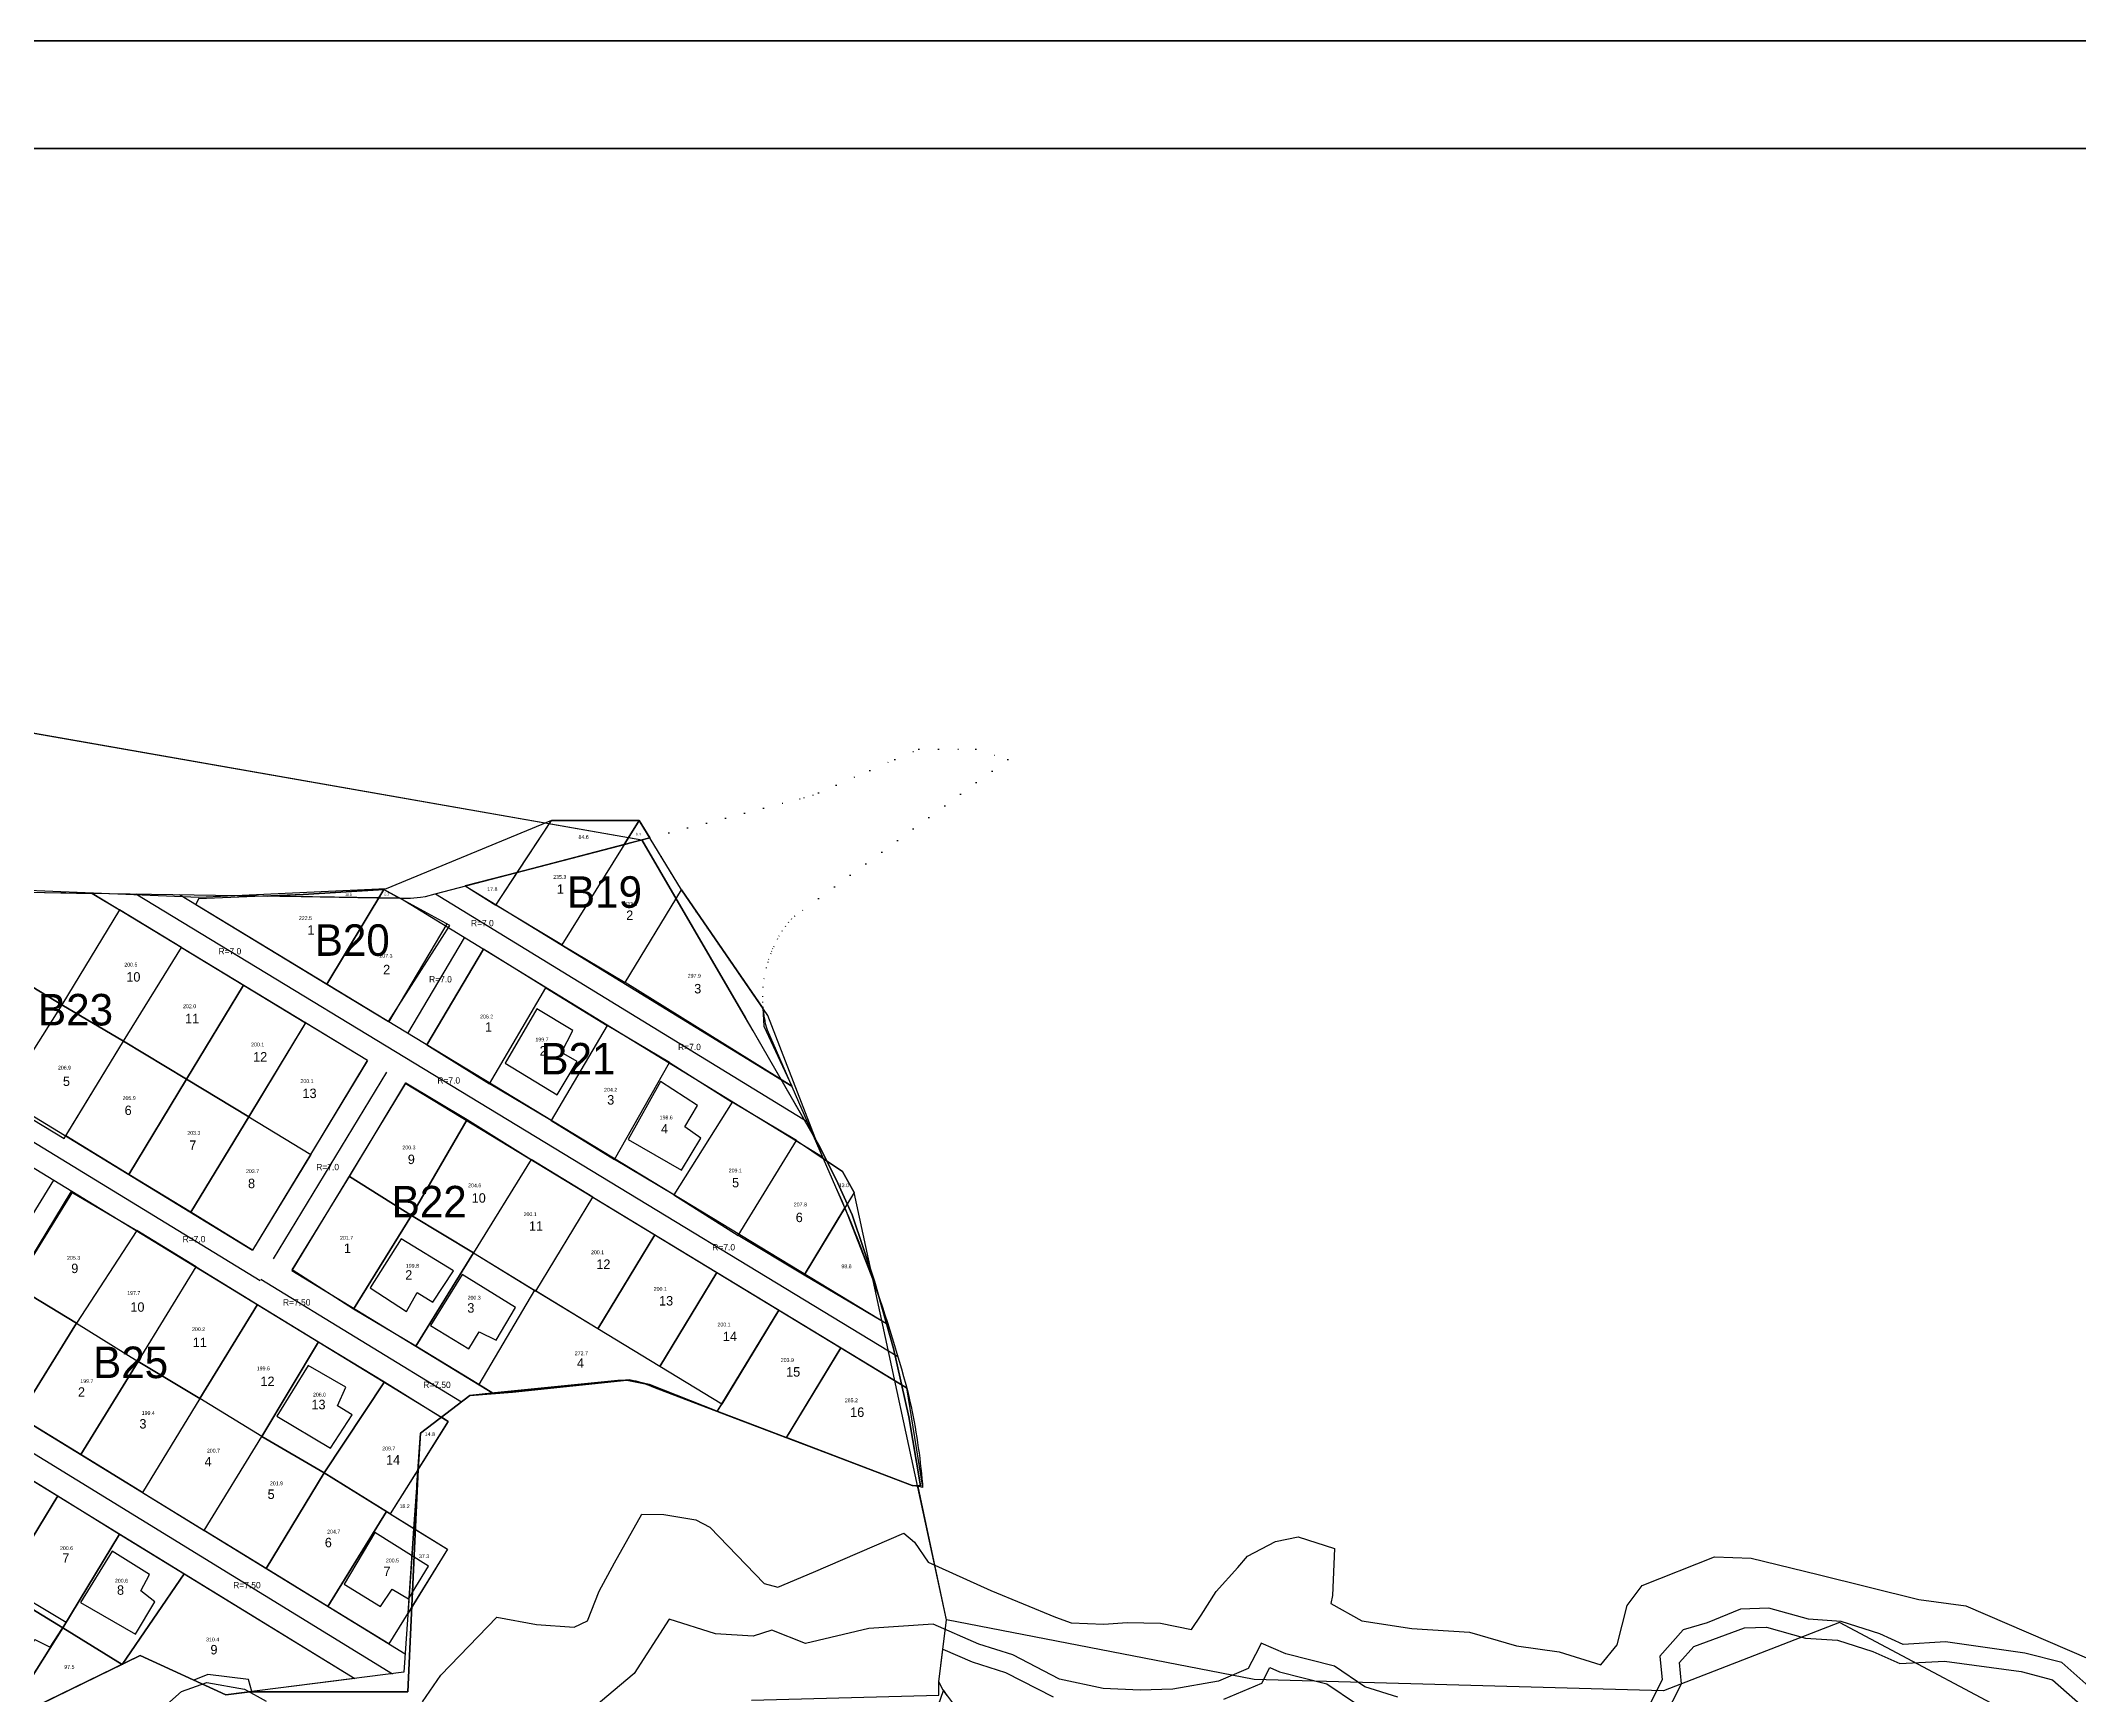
# Model space of a CAD drawing. Header units: inches. Extents: x 461960 to 463067, y 992848 to 993579.
# Drawn here: x 462373.7 to 462696.8, y 993316.8 to 993579.1 of the extents above; entities that cross this region are included whole.
import ezdxf

# ---------------------------------------------------------------- set-up
doc = ezdxf.new("R2010")
doc.units = ezdxf.units.IN
doc.header["$MEASUREMENT"] = 0
doc.linetypes.add('ACAD_ISO07W100', pattern=[3, 0, -3])
for name, color, linetype in [('bulding', 56, 'Continuous'), ('fence', 6, 'Continuous'), ('Gorge', 44, 'Continuous'), ('green', 90, 'Continuous'), ('road', 1, 'Continuous'), ('text', 55, 'Continuous')]:
    doc.layers.add(name, color=color, linetype=linetype)
doc.layers.add('H', color=7, linetype='Continuous', lineweight=100)
doc.layers.add('R', color=2, linetype='Continuous', lineweight=30)

msp = doc.modelspace()

# ---------------------------------------------------------------- linework, layer by layer
at = {"color": 242, "lineweight": 30}
msp.add_line((462170.34, 993504.86), (462468.99, 993452.4), dxfattribs=at)
at = {"color": 3, "lineweight": 30}
msp.add_line((462485.38, 993424.21), (462468.99, 993452.4), dxfattribs=at)
at = {"color": 3}
for p, q in [((462486.6, 993422.12), (462485.38, 993424.21)), ((462496.99, 993404.1), (462486.6, 993422.12)), ((462499.76, 993398.59), (462496.99, 993404.1)), ((462502.31, 993392.97), (462499.76, 993398.59)), ((462505.85, 993382.46), (462502.31, 993392.97)), ((462508.84, 993371.78), (462505.85, 993382.46)), ((462511.27, 993360.96), (462508.84, 993371.78)), ((462448.45, 993364.89), (462466.61, 993366.77)), ((462466.61, 993366.77), (462469.5, 993366.21)), ((462469.5, 993366.21), (462511.82, 993350.07)), ((462433.9, 993358.37), (462441.72, 993364.35)), ((462441.72, 993364.35), (462448.45, 993364.89)), ((462513.14, 993350.03), (462511.27, 993360.96)), ((462433.33, 993350.14), (462433.9, 993358.37)), ((462431.89, 993317.38), (462433.5, 993352.59, 2465.69)), ((462511.82, 993350.07), (462513.14, 993350.03)), ((462351.28, 993304.52), (462389.44, 993323.1)), ((462389.44, 993323.1), (462403.01, 993316.89)), ((462403.01, 993316.89), (462406.84, 993317.38)), ((462406.84, 993317.38), (462431.89, 993317.38))]:
    msp.add_line(p, q, dxfattribs=at)
at = {"color": 36, "lineweight": 50}
for points in [[(461960.3, 993579.07), (463066.77, 993579.07), (463066.77, 992848.48), (461960.3, 992848.48)], [(461978.3, 993562.02), (462761.34, 993562.02), (462761.34, 993003.01), (461978.3, 993003.01)]]:
    msp.add_lwpolyline(points, close=True, dxfattribs=at)
at = {"color": 3, "lineweight": 30}
msp.add_lwpolyline([(462170.34, 993504.86), (462468.99, 993452.4), (462468.99, 993452.4), (462485.38, 993424.21), (462496.99, 993404.1), (462499.76, 993398.59), (462502.31, 993392.97), (462505.85, 993382.46), (462508.84, 993371.78), (462511.27, 993360.96), (462513.14, 993350.03), (462511.82, 993350.07), (462469.5, 993366.21), (462466.61, 993366.77), (462448.45, 993364.89), (462441.72, 993364.35), (462433.9, 993358.37), (462433.5, 993352.59), (462431.89, 993317.38), (462406.84, 993317.38), (462403.01, 993316.89), (462389.44, 993323.1), (462359.55, 993308.54)], dxfattribs=at)
at = {"color": 2, "linetype": 'ACAD_ISO07W100', "elevation": 2468.2}
msp.add_lwpolyline([(462470.23, 993452.73), (462493.95, 993458.91), (462494.67, 993459.08), (462496.08, 993459.51), (462496.95, 993459.86), (462505.1, 993463.42), (462509.09, 993465.16), (462512.87, 993466.81), (462521.9, 993466.81), (462526.97, 993465.15), (462493.21, 993440.34), (462492.68, 993439.88), (462492.21, 993439.35), (462491.74, 993438.73), (462491.23, 993437.98), (462490.75, 993437.21), (462490.47, 993436.72), (462489.87, 993435.51), (462489.73, 993435.21), (462489.55, 993434.79), (462489.39, 993434.4), (462489.08, 993433.52), (462488.95, 993433.09), (462488.69, 993432.17), (462488.34, 993430.46), (462488.17, 993429.11), (462488.1, 993427.65), (462488.11, 993426.75), (462488.15, 993425.96), (462488.17, 993425.72), (462475.23, 993444.47), (462470.23, 993452.73)], close=True, dxfattribs=at)
at = {"layer": 'bulding', "color": 34, "lineweight": 30}
for points, elevation in [([(462449.23, 993447.25), (462454.63, 993455.5), (462468.57, 993455.48), (462466.19, 993451.67), (462449.23, 993447.25)], 2468.2), ([(462468.57, 993455.48), (462470.23, 993452.73), (462466.19, 993451.67), (462468.57, 993455.48)], 2468.2), ([(462497.75, 993401.86), (462500.78, 993399.84), (462502.61, 993396.51), (462501.13, 993394.08), (462497.75, 993401.86)], 2462.47), ([(462438.29, 993360.23), (462437.21, 993360.9), (462433.9, 993358.37), (462433.5, 993352.59), (462438.29, 993360.23)], 2465.69), ([(462432.85, 993343.26), (462438.17, 993339.98), (462431.91, 993329.84), (462432.85, 993343.26)], 2465.58)]:
    msp.add_lwpolyline(points, close=True, dxfattribs=dict(at, elevation=elevation))
at = {"layer": 'bulding', "color": 34, "lineweight": 30, "elevation": 2468.41}
for points in [[(462428.09, 993444.52), (462427.31, 993443.23), (462409.7, 993443.5), (462415.3, 993443.73), (462428.09, 993444.52)], [(462428.09, 993444.52), (462430.57, 993443.18), (462427.31, 993443.23), (462428.09, 993444.52)]]:
    msp.add_lwpolyline(points, dxfattribs=at)
at = {"layer": 'bulding', "color": 17}
for points, elevation in [([(462455.54, 993411.97), (462458.74, 993417.26), (462456.23, 993418.69), (462458.04, 993422.2), (462452.33, 993425.62), (462447.31, 993417.03)], 2468), ([(462475.27, 993400.05), (462478.3, 993405.12), (462475.8, 993406.93), (462477.81, 993410.28), (462471.95, 993414.1), (462466.8, 993404.89)], 2464.27), ([(462430.84, 993389.17), (462425.92, 993381.41), (462431.65, 993377.64), (462433.37, 993380.66), (462435.85, 993379.15), (462439.11, 993384.12)], 2468.17), ([(462435.49, 993375.41), (462441.52, 993371.73), (462443.19, 993374.41), (462445.88, 993373.1), (462448.95, 993378.31), (462440.5, 993383.49)], 2465.91), ([(462416.07, 993369.11), (462411.12, 993361.07), (462419.62, 993356), (462423.07, 993361.26), (462420.71, 993362.72), (462422.04, 993365.66)], 2467.03), ([(462426.67, 993342.64), (462421.81, 993334.43), (462427.55, 993330.88), (462429.42, 993333.62), (462432, 993332.11), (462435.13, 993337.29)], 2461.8), ([(462385.02, 993339.66), (462379.98, 993331.54), (462388.7, 993326.51), (462391.79, 993331.65), (462389.55, 993333.37), (462390.91, 993335.95)], 2465.29), ([(462367.84, 993334.3), (462359.14, 993319.92), (462366.42, 993315.55), (462372.74, 993325.64), (462375.17, 993324.42), (462377.72, 993328.36), (462367.84, 993334.3)], 2466.66)]:
    msp.add_lwpolyline(points, close=True, dxfattribs=dict(at, elevation=elevation))
at = {"layer": 'fence', "color": 6, "lineweight": 30, "elevation": 2483.59}
msp.add_lwpolyline([(462723.51, 993284.17), (462692.76, 993310.26), (462658.78, 993328.37), (462630.9, 993317.55), (462566, 993319.34), (462517.28, 993328.78), (462502.61, 993396.51), (462500.78, 993399.84), (462497.75, 993401.86), (462497.73, 993401.91), (462488.95, 993424.59), (462475.23, 993444.47), (462468.57, 993455.48), (462454.63, 993455.5), (462428.43, 993444.66), (462398.73, 993443.27), (462347.27, 993445.4)], dxfattribs=at)
at = {"layer": 'fence', "color": 1}
for points, elevation in [([(462456.27, 993435.78), (462445.82, 993442.05), (462454.63, 993455.5), (462468.57, 993455.48)], 2468.2), ([(462466.35, 993429.79), (462475.23, 993444.47), (462468.57, 993455.48), (462456.27, 993435.78)], 2468.2), ([(462428.09, 993444.52), (462415.3, 993443.73), (462398.7, 993443.04), (462398.3, 993442.19), (462419.03, 993429.54)], 2468.41), ([(462438.55, 993438.86), (462428.09, 993444.52), (462419.03, 993429.54), (462428.82, 993423.62)], 2468.41), ([(462444.82, 993413.74), (462453.77, 993428.93), (462443.87, 993435.11), (462434.87, 993419.94)], 2468.41), ([(462377.02, 993426.27), (462367.46, 993411.11), (462377.39, 993405.07), (462386.8, 993420.48)], 2475.52), ([(462464.62, 993401.76), (462473.33, 993417.1), (462463.45, 993423.01), (462454.62, 993407.92)], 2466.32), ([(462432.47, 993392.89), (462422.61, 993399.05), (462431.55, 993413.9), (462441.29, 993408.06)], 2468.69), ([(462441.29, 993408.06), (462451.45, 993401.73), (462442.29, 993386.96), (462432.47, 993392.89)], 2468.69), ([(462493.46, 993404.73), (462483.27, 993410.81), (462474.05, 993396.14), (462484.22, 993389.69)], 2462.47), ([(462502.61, 993396.51), (462494.68, 993383.42), (462484.22, 993389.69), (462493.46, 993404.73), (462500.78, 993399.84)], 2462.47), ([(462413.57, 993384.27), (462422.61, 993399.05), (462432.47, 993392.89), (462423.29, 993378.01)], 2468.72), ([(462379.36, 993375.79), (462369.53, 993381.79), (462378.51, 993396.61), (462388.91, 993390.48)], 2466.07), ([(462398.33, 993384.75), (462388.91, 993390.48), (462379.36, 993375.79), (462389.14, 993369.74)], 2466.07), ([(462408.04, 993378.77), (462398.93, 993363.84), (462389.14, 993369.74), (462398.33, 993384.75), (462408.04, 993378.77)], 2466.07), ([(462408.73, 993357.85), (462398.93, 993363.84), (462408.04, 993378.77), (462417.71, 993372.86)], 2466.07), ([(462428.16, 993366.5), (462438.29, 993360.23), (462429.1, 993345.58), (462418.61, 993352.06)], 2465.69)]:
    msp.add_lwpolyline(points, close=True, dxfattribs=dict(at, elevation=elevation))
at = {"layer": 'fence', "color": 173, "lineweight": 30}
for points, elevation in [([(462449.23, 993447.25), (462440.97, 993445.1), (462445.82, 993442.05), (462449.23, 993447.25)], 2468.2), ([(462501.13, 993394.08), (462505.63, 993382.54), (462508.01, 993375.52), (462494.68, 993383.42), (462501.13, 993394.08)], 2462.47), ([(462367.77, 993312.55), (462377.2, 993327.49), (462386.6, 993321.72), (462367.77, 993312.55)], 2466.66), ([(462513.41, 993307.89), (462516.78, 993317.58), (462517.09, 993317.11), (462518.36, 993315.43), (462520.14, 993313.7), (462523.01, 993311.39), (462526.86, 993309.37), (462528.2, 993308.94), (462529.77, 993308.44), (462531.07, 993308.08), (462531.68, 993308), (462530.05, 993302.7), (462513.41, 993307.89)], 2465.64)]:
    msp.add_lwpolyline(points, close=True, dxfattribs=dict(at, elevation=elevation))
at = {"layer": 'fence', "color": 126}
for points, elevation in [([(462347.51, 993444.45), (462374.39, 993444.04), (462381.86, 993443.92), (462386.18, 993441.3), (462377.02, 993426.27), (462366.57, 993432.61), (462357.27, 993438.56), (462347.51, 993444.45)], 2474.13), ([(462475.23, 993444.47), (462488.17, 993425.72), (462488.31, 993422.86), (462492.74, 993413.37), (462466.35, 993429.79), (462475.23, 993444.47)], 2467.35), ([(462386.8, 993420.48), (462396.01, 993435.33), (462386.18, 993441.3), (462377.02, 993426.27)], 2474.13), ([(462396.01, 993435.33), (462405.84, 993429.36), (462396.82, 993414.49), (462386.8, 993420.48)], 2468.69), ([(462366.57, 993432.61), (462377.02, 993426.27), (462367.46, 993411.11), (462358.06, 993417.1)], 2476.73), ([(462405.84, 993429.36), (462415.67, 993423.39), (462406.65, 993408.52), (462396.82, 993414.49)], 2468.69), ([(462453.77, 993428.93), (462463.45, 993423.01), (462454.62, 993407.92), (462444.82, 993413.74)], 2468.41), ([(462406.65, 993408.52), (462416.48, 993402.55), (462425.5, 993417.43), (462415.67, 993423.39), (462406.65, 993408.52)], 2461.22), ([(462386.8, 993420.48), (462396.82, 993414.49), (462387.66, 993399.39), (462377.65, 993405.5), (462386.8, 993420.48)], 2474.13), ([(462396.82, 993414.49), (462406.65, 993408.52), (462397.47, 993393.39), (462387.66, 993399.39)], 2468.69), ([(462473.33, 993417.1), (462483.27, 993410.81), (462474.05, 993396.14), (462464.62, 993401.76)], 2466.32), ([(462406.65, 993408.52), (462416.48, 993402.55), (462407.28, 993387.39), (462397.47, 993393.39), (462406.65, 993408.52)], 2468.69), ([(462442.29, 993386.96), (462452.16, 993380.88), (462461.19, 993395.76), (462451.45, 993401.73)], 2467.31), ([(462461.19, 993395.76), (462471.02, 993389.79), (462461.99, 993374.92), (462452.16, 993380.88), (462461.19, 993395.76)], 2467.31), ([(462471.02, 993389.79), (462480.85, 993383.82), (462471.82, 993368.95), (462461.99, 993374.92)], 2467.31), ([(462480.85, 993383.82), (462490.68, 993377.86), (462481.65, 993362.98), (462471.82, 993368.95)], 2467.31), ([(462369.53, 993381.79), (462379.36, 993375.79), (462370.23, 993361), (462360.43, 993367.02)], 2466.07), ([(462443.13, 993366.07), (462445.33, 993364.72), (462456.5, 993365.86), (462465.14, 993366.73), (462466.96, 993366.87), (462470.11, 993366.13), (462480.96, 993361.84), (462481.65, 993362.98), (462461.99, 993374.92), (462451.95, 993381.01), (462443.13, 993366.07), (462445.33, 993364.72)], 2467.31), ([(462379.36, 993375.79), (462389.14, 993369.74), (462380.03, 993354.98), (462370.23, 993361)], 2466.07), ([(462490.68, 993377.86), (462500.51, 993371.89), (462491.86, 993357.64), (462480.93, 993361.79), (462490.68, 993377.86)], 2467.31), ([(462417.71, 993372.86), (462428.16, 993366.5), (462418.61, 993352.06), (462408.73, 993357.85)], 2466.07), ([(462389.14, 993369.74), (462398.93, 993363.84), (462389.82, 993348.96), (462380.03, 993354.98)], 2466.07), ([(462500.51, 993371.89), (462510.94, 993365.55), (462513.47, 993349.82), (462513.47, 993349.82), (462513.47, 993349.82), (462511.82, 993350.07), (462511.82, 993350.07), (462491.88, 993357.67), (462500.51, 993371.89)], 2467.31), ([(462389.82, 993348.96), (462399.62, 993342.94), (462408.73, 993357.85), (462398.93, 993363.84)], 2466.07), ([(462408.73, 993357.85), (462418.61, 993352.06), (462409.42, 993336.92), (462399.62, 993342.94)], 2466.07), ([(462366.47, 993354.51), (462376.38, 993348.42), (462367.37, 993333.53), (462357.53, 993339.58)], 2468.69), ([(462418.61, 993352.06), (462428.52, 993345.94), (462419.22, 993330.9), (462409.42, 993336.92)], 2466.07), ([(462376.38, 993348.42), (462386.2, 993342.38), (462377.2, 993327.49), (462367.37, 993333.53)], 2466.66), ([(462428.52, 993345.94), (462438.17, 993339.98), (462428.89, 993324.96), (462419.22, 993330.9)], 2465.58), ([(462386.2, 993342.38), (462396.44, 993336.09), (462386.6, 993321.72), (462377.2, 993327.49)], 2466.66), ([(462367.77, 993312.55), (462358.27, 993318.48), (462367.37, 993333.53), (462377.2, 993327.49)], 2466.66), ([(462396.44, 993336.09), (462423.49, 993319.48), (462407.14, 993317.41), (462406.61, 993319.32), (462400.17, 993320.11), (462397.96, 993319.21), (462389.44, 993323.1), (462386.6, 993321.72), (462396.44, 993336.09)], 2466.66)]:
    msp.add_lwpolyline(points, close=True, dxfattribs=dict(at, elevation=elevation))
at = {"layer": 'fence', "color": 173, "lineweight": 30, "elevation": 2465.69}
msp.add_lwpolyline([(462429.1, 993345.58), (462432.85, 993343.26), (462433.5, 993352.59), (462429.1, 993345.58)], dxfattribs=at)
at = {"layer": 'Gorge', "color": 120, "lineweight": 30}
for points, elevation in [([(462434.2, 993315.77), (462437.11, 993320.03), (462445.96, 993329.2), (462452.25, 993328.06), (462458.24, 993327.63), (462460.35, 993328.63), (462462.18, 993333.34), (462464.64, 993337.84), (462468.98, 993345.53), (462472.46, 993345.49), (462477.52, 993344.64), (462479.72, 993343.49), (462488.35, 993334.56), (462490.51, 993333.96), (462496.19, 993336.34), (462510.5, 993342.52), (462512.21, 993341.08), (462514.35, 993337.94), (462524.3, 993333.41), (462534.56, 993329.18), (462537.01, 993328.3), (462542.18, 993328.09), (462545.87, 993328.37), (462551.16, 993328.25), (462556.11, 993327.24), (462557.63, 993329.51), (462559.98, 993333.25), (462563.43, 993337.1), (462564.95, 993338.88), (462569.43, 993341.22), (462573.02, 993341.91), (462578.74, 993340.09), (462578.42, 993332.65), (462578.16, 993331.35), (462583.09, 993328.62), (462591.04, 993327.38), (462600.18, 993326.82), (462607.63, 993324.66), (462614.35, 993323.73), (462620.96, 993321.64), (462623.56, 993324.81), (462625.12, 993331.04), (462627.51, 993334.22), (462638.99, 993338.74), (462644.8, 993338.55), (462655.41, 993335.97), (462671.39, 993331.98), (462678.8, 993331), (462734.25, 993307.09)], 2487.92), ([(462701.17, 993315.66), (462694.02, 993322), (462688.2, 993323.51), (462675.59, 993325.27), (462668.91, 993324.89), (462665.18, 993326.56), (462659.04, 993328.54), (462653.9, 993328.86), (462647.62, 993330.63), (462643.11, 993330.49), (462637.84, 993328.28), (462634.04, 993327.18), (462630.34, 993323.02), (462630.69, 993319.25), (462628.86, 993315.61)], 2439.57), ([(462588.82, 993316.5), (462583.57, 993318.18), (462578.76, 993321.43), (462571.04, 993323.37), (462567.13, 993325.09), (462566.81, 993324.37), (462565.07, 993321.09), (462560.38, 993319.08), (462553.12, 993317.81), (462547.97, 993317.61), (462542.09, 993317.89), (462535.19, 993319.4), (462527.76, 993323.22), (462522.38, 993324.94), (462515.17, 993328.09), (462504.94, 993327.41), (462494.93, 993325.02), (462489.58, 993327.16), (462486.6, 993326.21), (462480.65, 993326.56), (462473.31, 993328.91), (462467.74, 993320.27), (462461.43, 993314.91)], 2439.57), ([(462391.36, 993313.32), (462395.98, 993317.43), (462400, 993318.83), (462405.98, 993317.78), (462409.41, 993315.88)], 2487.92)]:
    msp.add_lwpolyline(points, dxfattribs=dict(at, elevation=elevation))
at = {"layer": 'green', "color": 2}
for points in [[(462486.36, 993316.03), (462516.06, 993316.85), (462516.04, 993318.94), (462516.04, 993318.94), (462516.04, 993318.94), (462516.04, 993318.94), (462516.04, 993318.94), (462516.04, 993318.94), (462516.04, 993318.94), (462516.04, 993318.94), (462516.04, 993318.94), (462516.04, 993318.94), (462516.04, 993318.94), (462516.04, 993318.94), (462516.04, 993318.94), (462516.04, 993318.94), (462516.04, 993318.94), (462516.04, 993318.94), (462516.04, 993318.94), (462516.04, 993318.94), (462516.04, 993318.94), (462516.04, 993318.94), (462516.04, 993318.94), (462516.04, 993318.94), (462517.28, 993328.78), (462517.28, 993328.78), (462517.28, 993328.78), (462517.28, 993328.78), (462517.28, 993328.78), (462517.28, 993328.78), (462512.77, 993349.91), (462511.82, 993350.07), (462469.5, 993366.21), (462466.61, 993366.77), (462465.14, 993366.73), (462441.72, 993364.35), (462433.9, 993358.37), (462431.25, 993320.46), (462403.01, 993316.89), (462389.44, 993323.1), (462255.49, 993257.86)], [(462630.98, 993313.13), (462633.75, 993318.66), (462633.45, 993322), (462635.7, 993324.54), (462643.76, 993327.51), (462647.25, 993327.62), (462653.4, 993325.88), (462658.47, 993325.57), (462664.11, 993323.76), (462668.35, 993321.86), (462675.46, 993322.25), (462687.62, 993320.57), (462692.57, 993319.28), (462698.3, 993314.2)], [(462517.33, 993316.81), (462517.18, 993317), (462516.78, 993317.58), (462516.69, 993317.7), (462516.48, 993318.1), (462516.26, 993318.51), (462516.04, 993318.94), (462516.7, 993324.15), (462516.7, 993324.15), (462521.32, 993322.13), (462526.61, 993320.43), (462534.17, 993316.55)], [(462561.24, 993316.19), (462567.23, 993318.74), (462568.53, 993321.2), (462570.06, 993320.53), (462577.52, 993318.65), (462582.25, 993315.46)]]:
    msp.add_lwpolyline(points, dxfattribs=at)
at = {"layer": 'R'}
for points in [[(462430.71, 993443.17, 0), (462431.42, 993443.15, 0), (462432.3, 993443.17, 0), (462433.88, 993443.32, 0), (462434.66, 993443.45, 0), (462436.2, 993443.85, 0), (462466.62, 993451.78, 0), (462466.94, 993451.87, 0), (462470.23, 993452.73, 0)], [(462329.65, 993444.72, 0), (462374.29, 993444.04, 0), (462414.98, 993443.42, 0), (462426.94, 993443.23, 0), (462430.71, 993443.17, 0), (462430.71, 993443.17, 0)], [(462488.17, 993425.72, 0), (462488.19, 993425.51, 0), (462488.2, 993425.4, 0), (462488.24, 993425.06, 0), (462488.25, 993424.95, 0), (462488.3, 993424.62, 0), (462488.32, 993424.5, 0), (462488.37, 993424.17, 0), (462488.39, 993424.08, 0), (462488.45, 993423.73, 0), (462488.47, 993423.61, 0), (462488.54, 993423.29, 0), (462488.74, 993422.6, 0), (462488.85, 993422.31, 0), (462499.68, 993397.43, 0), (462500.2, 993396.24, 0), (462500.71, 993395.07, 0), (462501.22, 993393.88, 0), (462501.71, 993392.7, 0), (462502.19, 993391.53, 0), (462502.68, 993390.34, 0), (462503.14, 993389.16, 0), (462503.62, 993387.95, 0), (462504.07, 993386.77, 0), (462504.53, 993385.57, 0), (462504.97, 993384.37, 0), (462505.41, 993383.18, 0), (462505.84, 993381.97, 0), (462506.27, 993380.75, 0), (462506.68, 993379.55, 0), (462507.09, 993378.34, 0), (462507.49, 993377.13, 0), (462507.89, 993375.91, 0), (462508.28, 993374.69, 0), (462508.66, 993373.46, 0), (462509.03, 993372.26, 0), (462509.4, 993371.02, 0), (462509.76, 993369.8, 0), (462510.11, 993368.56, 0), (462510.46, 993367.33, 0), (462510.8, 993366.1, 0), (462511.11, 993364.93, 0), (462511.29, 993364.18, 0), (462511.47, 993363.37, 0), (462511.64, 993362.57, 0), (462511.81, 993361.76, 0), (462511.97, 993360.94, 0), (462512.13, 993360.14, 0), (462512.28, 993359.32, 0), (462512.41, 993358.52, 0), (462512.55, 993357.7, 0), (462512.67, 993356.88, 0), (462512.79, 993356.06, 0), (462512.9, 993355.25, 0), (462513.01, 993354.42, 0), (462513.11, 993353.61, 0), (462513.2, 993352.78, 0), (462513.28, 993351.97, 0), (462513.36, 993351.15, 0), (462513.43, 993350.32, 0), (462513.47, 993349.75, 0), (462513.12, 993349.84, 0), (462512.42, 993349.98, 0), (462511.86, 993350.06, 0), (462511.82, 993350.07, 0), (462483.76, 993360.71, 0), (462470.85, 993365.61, 0), (462469.5, 993366.21, 0), (462468.08, 993366.6, 0), (462466.61, 993366.77, 0), (462465.14, 993366.73, 0), (462445.62, 993364.75, 0), (462441.72, 993364.35, 0), (462440.13, 993363.13, 0), (462433.9, 993358.37, 0), (462431.25, 993320.46, 0), (462403.01, 993316.89, 0), (462389.44, 993323.1, 0), (462374.83, 993315.99, 0)], [(462486.36, 993316.03, 0), (462516.06, 993316.85, 0), (462516.04, 993318.94, 0), (462516.05, 993318.93, 0), (462516.21, 993318.61, 0), (462516.26, 993318.51, 0), (462516.42, 993318.19, 0), (462516.48, 993318.1, 0), (462516.65, 993317.78, 0), (462516.69, 993317.7, 0), (462517.09, 993317.11, 0), (462517.33, 993316.81, 0)]]:
    msp.add_polyline3d(points, dxfattribs=at)
at = {"layer": 'road', "color": 251}
for p, q in [((462375.74, 993398.45, 2473.59), (462357.44, 993368.84, 2472.19)), ((462378.72, 993396.61, 2473.59), (462360.43, 993367.02, 2472.2))]:
    msp.add_line(p, q, dxfattribs=at)
at = {"layer": 'road', "color": 74}
for points, elevation in [([(462468.57, 993455.48), (462470.23, 993452.73), (462466.19, 993451.67)], 2468.2), ([(462432.47, 993392.89), (462442.29, 993386.96), (462433.14, 993372.17), (462423.29, 993378.01)], 2468.69), ([(462442.29, 993386.96), (462451.95, 993381.01), (462443.13, 993366.07), (462433.14, 993372.17)], 2467.31)]:
    msp.add_lwpolyline(points, close=True, dxfattribs=dict(at, elevation=elevation))
at = {"layer": 'road', "color": 251}
for points, elevation in [([(462299.29, 993445.2), (462437.21, 993360.9)], 2475.9), ([(462306.19, 993445.08), (462408.45, 993382.58)], 2475.9), ([(462313.07, 993444.98), (462407.28, 993387.39)], 2475.9), ([(462425.5, 993417.43), (462381.86, 993443.92)], 2461.22), ([(462509.56, 993370.49), (462388.78, 993443.82)], 2461.22), ([(462508.01, 993375.52), (462395.7, 993443.71)], 2461.22), ([(462436.27, 993443.87), (462495.18, 993407.78)], 2468.41), ([(462440.97, 993445.1), (462492.74, 993413.37)], 2468.41), ([(462430.7, 993443.17), (462497.61, 993402.18)], 2468.41), ([(462428.85, 993423.51), (462438.1, 993439.1)], 2468.41), ([(462431.86, 993421.73), (462440.86, 993436.89)], 2468.41), ([(462434.87, 993419.94), (462443.87, 993435.11)], 2468.41), ([(462415.73, 993423.49), (462397.45, 993393.36)], 2468.69), ([(462275.49, 993419.2), (462431.46, 993323.38)], 2471.19), ([(462273.53, 993416.01), (462429.43, 993320.23)], 2471.19), ([(462425.5, 993417.43), (462407.28, 993387.39)], 2468.69), ([(462428.49, 993415.61), (462410.52, 993385.99)], 2468.69), ([(462271.56, 993412.81), (462423.49, 993319.48)], 2471.19), ([(462431.55, 993413.9), (462413.51, 993384.17)], 2468.69), ([(462510.94, 993365.55), (462431.48, 993413.79)], 2461.22), ([(462408.58, 993382.79), (462440.4, 993363.34)], 2475.9), ([(462413.51, 993384.17), (462445.33, 993364.72)], 2475.9), ([(462490.49, 993241.87), (462516.78, 993317.58)], 2465.15)]:
    msp.add_lwpolyline(points, dxfattribs=dict(at, elevation=elevation))
at = {"layer": 'text'}
msp.add_line((462428.52, 993345.94, 2465.58), (462419.22, 993330.9, 2465.58), dxfattribs=at)

# ---------------------------------------------------------------- texts
at = {"layer": 'H', "color": 20, "lineweight": 25, "attachment_point": 1}
for s, insert, char_height, width in [('{\\C5;B19}', (462457.1, 993446.64, -2464.49), 5, 12.8411), ('{\\C2;1}', (462455.5, 993445.36), 1.5, 3.6979), ('{\\C2;2}', (462466.49, 993441.21), 1.5, 3.6979), ('{\\C2;1}', (462415.97, 993438.88), 1.5, 3.6979), ('{\\C5;B20}', (462417.12, 993439.02, -2464.07), 5, 12.8411), ('{\\C2;10}', (462387.26, 993431.44), 1.5, 3.6979), ('{\\C2;2}', (462427.96, 993432.6), 1.5, 3.6979), ('{\\C5;B23}', (462373.26, 993427.99, -4942.24), 5, 12.8411), ('{\\C2;3}', (462477.27, 993429.57), 1.5, 3.6979), ('{\\C2;11}', (462396.57, 993424.84), 1.5, 3.6979), ('{\\C2;1}', (462444.11, 993423.49), 1.5, 3.6979), ('{\\C2;12}', (462407.36, 993418.77), 1.5, 3.6979), ('{\\C2;2}', (462452.77, 993419.72), 1.5, 3.6979), ('{\\C5;B21}', (462452.89, 993420.22, -2464.49), 5, 12.8411), ('{\\C2;5}', (462377.21, 993414.89), 1.5, 3.6979), ('{\\C2;13}', (462415.18, 993412.98), 1.5, 3.6979), ('{\\C2;3}', (462463.48, 993411.95), 1.5, 3.6979), ('{\\C2;6}', (462386.99, 993410.29), 1.5, 3.6979), ('{\\C2;7}', (462397.24, 993404.76), 1.5, 3.6979), ('{\\C2;4}', (462472.01, 993407.37), 1.5, 3.6979), ('{\\C2;9}', (462431.87, 993402.52), 1.5, 3.6979), ('{\\C2;8}', (462406.55, 993398.7), 1.5, 3.6979), ('{\\C2;5}', (462483.27, 993398.83), 1.5, 3.6979), ('{\\C5;B22}', (462429.32, 993397.56, -2464.49), 5, 12.8411), ('{\\C2;10}', (462442, 993396.4), 1.5, 3.6979), ('{\\C2;11}', (462451.08, 993391.94), 1.5, 3.6979), ('{\\C2;6}', (462493.36, 993393.32), 1.5, 3.6979), ('{\\C2;9}', (462378.53, 993385.24), 1.5, 3.6979), ('{\\C2;1}', (462421.74, 993388.43), 1.5, 3.6979), ('{\\C2;12}', (462461.76, 993385.9), 1.5, 3.6979), ('{\\C2;2}', (462431.47, 993384.19), 1.5, 3.6979), ('{\\C2;10}', (462387.9, 993379.11), 1.5, 3.6979), ('{\\C2;3}', (462441.31, 993378.97), 1.5, 3.6979), ('{\\C2;13}', (462471.7, 993380.1), 1.5, 3.6979), ('{\\C2;11}', (462397.78, 993373.5), 1.5, 3.6979), ('{\\C2;14}', (462481.81, 993374.45), 1.5, 3.6979), ('{\\C5;B25}', (462381.99, 993372.09, 1.58), 5, 12.8411), ('{\\C2;4}', (462458.68, 993370.23), 1.5, 3.6979), ('{\\C2;12}', (462408.52, 993367.33), 1.5, 3.6979), ('{\\C2;15}', (462491.84, 993368.83), 1.5, 3.6979), ('{\\C2;2}', (462379.59, 993365.64), 1.5, 3.6979), ('{\\C2;13}', (462416.6, 993363.66), 1.5, 3.6979), ('{\\C2;3}', (462389.33, 993360.6), 1.5, 3.6979), ('{\\C2;16}', (462501.99, 993362.44), 1.5, 3.6979), ('{\\C2;4}', (462399.66, 993354.61), 1.5, 3.6979), ('{\\C2;14}', (462428.42, 993354.88), 1.5, 3.6979), ('{\\C2;5}', (462409.65, 993349.44), 1.5, 3.6979), ('{\\C2;6}', (462418.72, 993341.78), 1.5, 3.6979), ('{\\C2;7}', (462377.11, 993339.32), 1.5, 3.6979), ('{\\C2;7}', (462428.02, 993337.21), 1.5, 3.6979), ('{\\C2;8}', (462385.78, 993334.25), 1.5, 3.6979), ('{\\C2;9}', (462400.59, 993324.8), 1.5, 3.6979)]:
    msp.add_mtext(s, dxfattribs=dict(at, insert=insert, char_height=char_height, width=width))
at = {"layer": 'text', "color": 3, "width": 2.8657, "attachment_point": 1}
for s, insert, char_height in [('{\\C1;84.6}', (462458.93, 993453.16), 0.6), ('{\\C1;6.4}', (462468.02, 993453.52), 0.4), ('235.3', (462454.92, 993446.82), 0.6), ('{\\C1;10.8}', (462421.92, 993443.91), 0.4), ('{\\C1;2.1}', (462428.12, 993444.04), 0.4), ('{\\C183;17.8}', (462444.47, 993444.9), 0.6), ('222.5', (462414.61, 993440.31), 0.6), ('233.9', (462466.18, 993442.54), 0.6), ('{\\C4;R=7.0}', (462441.89, 993439.72), 1), ('{\\C4;R=7.0}', (462401.87, 993435.26), 1), ('207.3', (462427.37, 993434.32), 0.6), ('{\\C6;200.5}', (462386.94, 993432.93), 0.6), ('{\\C4;R=7.0}', (462435.25, 993430.81), 1), ('{\\C6;297.9}', (462476.24, 993431.17), 0.6), ('{\\C6;202.0}', (462396.25, 993426.33), 0.6), ('206.2', (462443.33, 993424.7), 0.6), ('{\\C6;199.7}', (462452.1, 993421.06), 0.6), ('{\\C6;200.1}', (462407.04, 993420.27), 0.6), ('{\\C4;R=7.0}', (462474.72, 993420.08), 1), ('206.9', (462376.42, 993416.6), 0.6), ('{\\C6;200.1}', (462414.86, 993414.48), 0.6), ('{\\C4;R=7.0}', (462436.56, 993414.78, 2461.22), 1), ('{\\C6;205.9}', (462386.67, 993411.78), 0.6), ('204.2', (462462.99, 993413.1), 0.6), ('{\\C6;198.6}', (462471.79, 993408.71), 0.6), ('{\\C6;203.3}', (462396.92, 993406.26), 0.6), ('200.3', (462431.02, 993403.95), 0.6), ('{\\C6;203.7}', (462406.23, 993400.2), 0.6), ('{\\C4;R=7.0}', (462417.37, 993401.05), 1), ('209.1', (462482.74, 993400.3), 0.6), ('204.6', (462441.44, 993397.94), 0.6), ('207.8', (462493.05, 993394.92), 0.6), ('{\\C1;13.0}', (462500.18, 993397.96), 0.6), ('{\\C6;200.1}', (462450.23, 993393.37), 0.6), ('{\\C4;R=7.0}', (462396.18, 993389.63), 1), ('201.7', (462421.14, 993389.63), 0.6), ('205.3', (462377.87, 993386.46), 0.6), ('{\\C6;199.8}', (462431.56, 993385.2), 0.6), ('{\\C6;200.1}', (462460.91, 993387.33), 0.6), ('{\\C4;R=7.0}', (462480.14, 993388.33, 2461.22), 1), ('{\\C183;98.6}', (462500.6, 993385.11), 0.6), ('197.7', (462387.4, 993380.88), 0.6), ('{\\C4;R=7.50}', (462412.09, 993379.6), 1), ('{\\C6;200.3}', (462441.36, 993380.14), 0.6), ('{\\C6;200.1}', (462470.85, 993381.53), 0.6), ('{\\C6;200.1}', (462480.96, 993375.88), 0.6), ('200.2', (462397.67, 993375.15), 0.6), ('{\\C6;272.7}', (462458.34, 993371.33), 0.6), ('{\\C6;203.9}', (462490.99, 993370.26), 0.6), ('{\\C6;199.7}', (462379.97, 993366.92), 0.6), ('199.6', (462407.93, 993368.93), 0.6), ('{\\C4;R=7.50}', (462434.32, 993366.53), 1), ('{\\C6;206.0}', (462416.84, 993364.77), 0.6), ('{\\C6;265.2}', (462501.14, 993363.87), 0.6), ('{\\C6;199.4}', (462389.7, 993361.87), 0.6), ('209.7', (462427.82, 993356.24), 0.6), ('{\\C1;14.8}', (462434.55, 993358.52), 0.6), ('{\\C6;200.7}', (462400.03, 993355.89), 0.6), ('{\\C6;201.9}', (462410.02, 993350.71), 0.6), ('{\\C183;18.2}', (462430.56, 993347.09), 0.6), ('{\\C6;200.6}', (462376.74, 993340.44), 0.6), ('{\\C6;204.7}', (462419.09, 993343.06), 0.6), ('{\\C6;200.5}', (462428.4, 993338.48), 0.6), ('{\\C1;37.3}', (462433.64, 993339.16), 0.6), ('{\\C6;200.6}', (462385.45, 993335.28), 0.6), ('{\\C4;R=7.50}', (462404.2, 993334.78), 1), ('{\\C6;310.4}', (462399.9, 993325.97), 0.6), ('{\\C183;97.5}', (462377.42, 993321.61), 0.6)]:
    msp.add_mtext(s, dxfattribs=dict(at, insert=insert, char_height=char_height))

doc.saveas('drawing.dxf')
